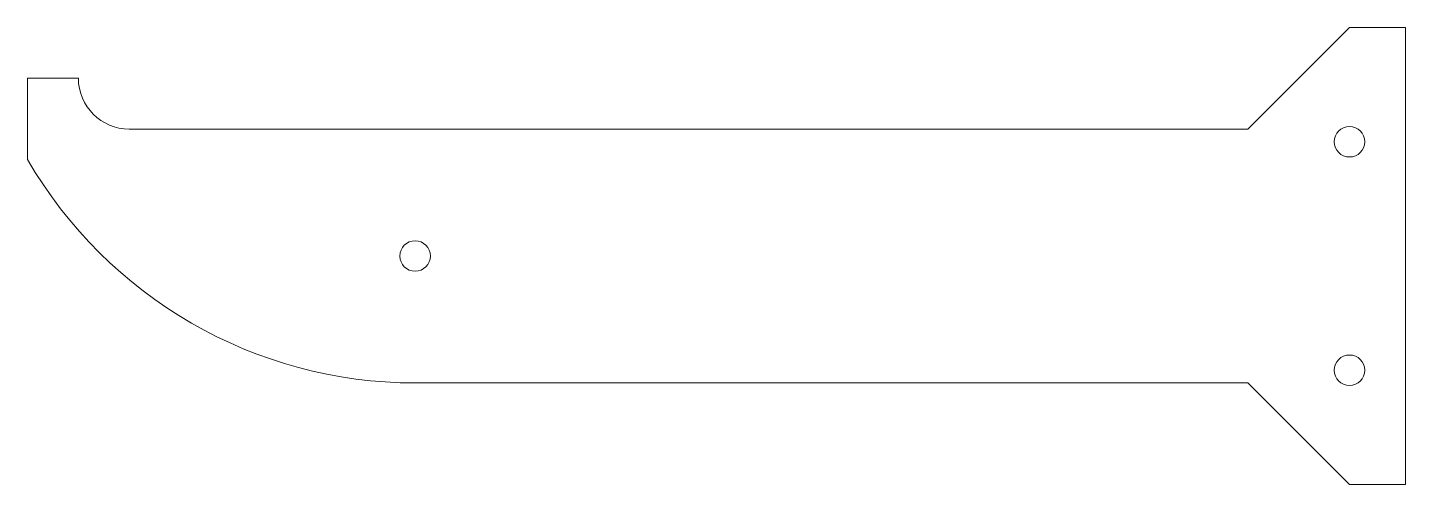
# Model space of a CAD drawing. Header units: millimetres. Extents: x 0 to 136, y -35 to 10.
import ezdxf

# ---------------------------------------------------------------- set-up
doc = ezdxf.new("R2010")
doc.units = ezdxf.units.MM

msp = doc.modelspace()

# ---------------------------------------------------------------- linework, layer by layer
at = {"color": 7, "linetype": 'Continuous', "lineweight": 15}
for p, q in [((130, 10), (120, 0)), ((135.5, 10), (130, 10)), ((135.5, -35), (135.5, 10)), ((0, 5), (0, -3)), ((5, 5), (0, 5)), ((120, 0), (10, 0)), ((38.11, -25), (120, -25)), ((120, -25), (130, -35)), ((130, -35), (135.5, -35))]:
    msp.add_line(p, q, dxfattribs=at)
for centre in [(130, -1.25), (38.11, -12.5), (130, -23.75)]:
    msp.add_circle(centre, 1.5, dxfattribs=at)
for centre, radius, start in [((10, 5), 5, 180), ((38.11, 19), 44, 210)]:
    msp.add_arc(centre, radius, start, 270, dxfattribs=at)

doc.saveas('drawing.dxf')
